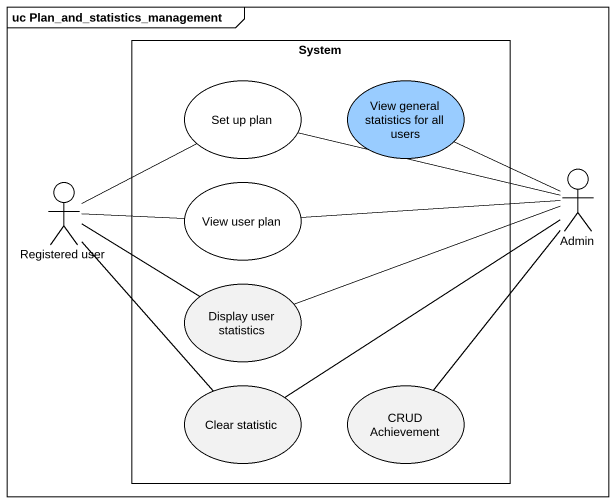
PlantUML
@startuml
mainframe uc Plan_and_statistics_management
rectangle System {
  usecase "Set up plan" as Set_up_plan #FFFFFF
  usecase "View general statistics for all users" as View_general_statistics_for #99CCFF
  usecase "View user plan" as View_user_plan #FFFFFF
  usecase "Display user statistics" as Display_user_statistics
  usecase "Clear statistic" as Clear_statistic
  usecase "CRUD Achievement" as CRUD_Achievement
}
actor "Registered user" as Registered_user
actor Admin
Registered_user -up- Set_up_plan
Registered_user -right- View_user_plan
Registered_user -right- Display_user_statistics
Registered_user -- Clear_statistic
Admin -left- Set_up_plan
Admin -left- View_general_statistics_for
Admin -left- View_user_plan
Admin -left- Display_user_statistics
Admin -- Clear_statistic
Admin -- CRUD_Achievement
@enduml
